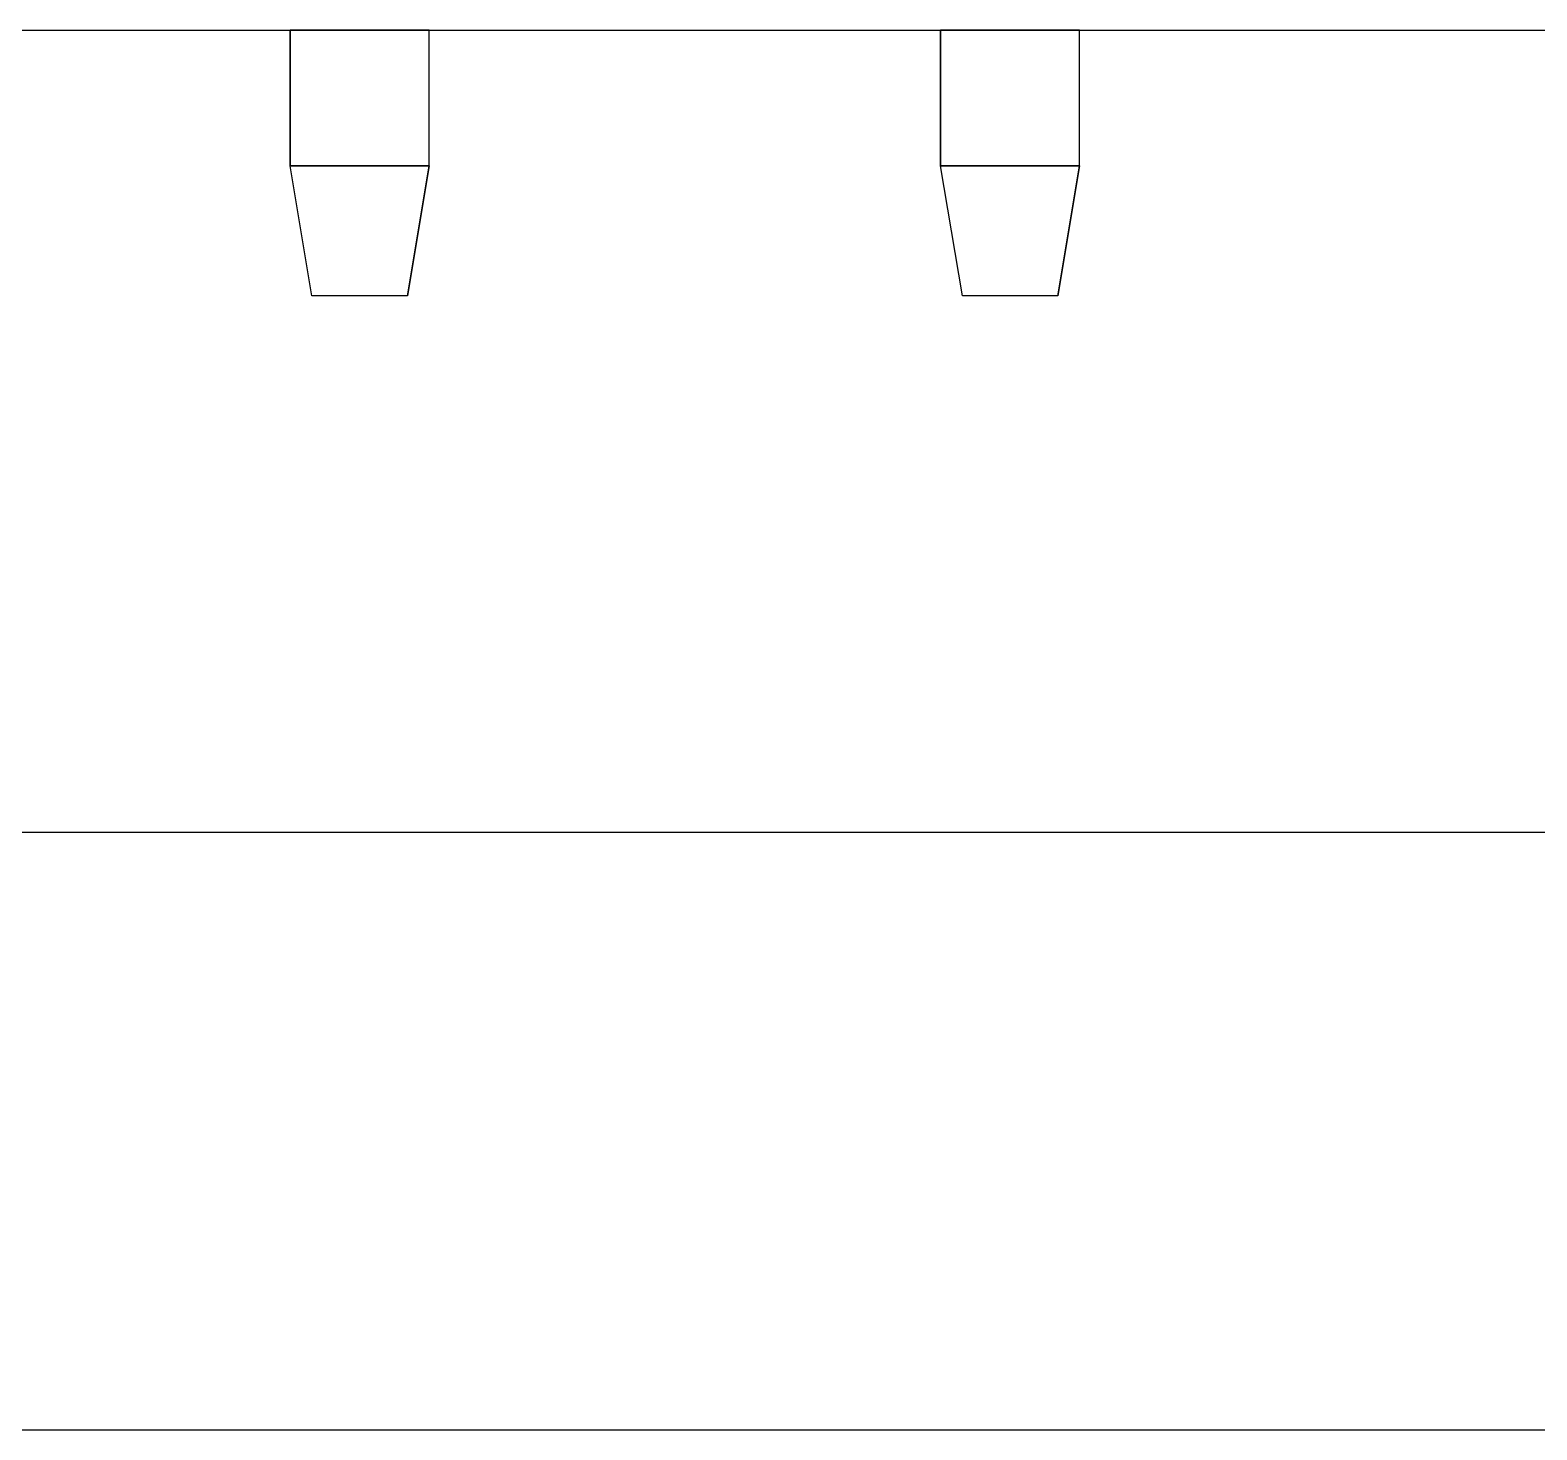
# Model space of a CAD drawing. Header units: millimetres. Extents: x -58 to 58, y -6 to 23.
# Drawn here: x 30.14 to 38.97, y -3.5 to 4.7 of the extents above; entities that cross this region are included whole.
import ezdxf

# ---------------------------------------------------------------- set-up
doc = ezdxf.new("R2010")
doc.units = ezdxf.units.MM
doc.header["$MEASUREMENT"] = 0
doc.layers.add('CL57_ASM', color=7, linetype='CONTINUOUS')

msp = doc.modelspace()

# ---------------------------------------------------------------- linework, layer by layer
at = {"layer": 'CL57_ASM'}
for p, q in [((-47.5, 4.7, -2), (47.5, 4.7, -2)), ((-47.5, 4.7, -64.7), (47.5, 4.7, -64.7)), ((-47.5, 4.7, -64.7), (47.5, 4.7, -64.7)), ((-47.5, 4.7, -2), (47.5, 4.7, -2)), ((-47.5, 4.7, -2), (47.5, 4.7, -2)), ((-47.5, 4.7, -64.7), (47.5, 4.7, -64.7)), ((-47.5, 4.7, -64.7), (47.5, 4.7, -64.7)), ((-47.5, 4.7, -2), (47.5, 4.7, -2)), ((-47.5, 4.7, -2), (47.5, 4.7, -2)), ((-47.5, 4.7, -64.7), (47.5, 4.7, -64.7)), ((-47.5, 4.7, -64.7), (47.5, 4.7, -64.7)), ((-47.5, 4.7, -2), (47.5, 4.7, -2)), ((31.6681, 4.7, -8.5344), (31.6681, 4.7, -7.7216)), ((32.4809, 4.7, -8.5344), (31.6681, 4.7, -8.5344)), ((31.6681, 4.7, -7.7216), (32.4809, 4.7, -7.7216)), ((31.6681, 4.7, -8.5344), (31.6681, 4.7, -7.7216)), ((31.6681, 3.906, -7.7216), (31.6681, 4.7, -7.7216)), ((31.6681, 4.7, -8.5344), (31.6681, 3.906, -8.5344)), ((31.6681, 3.906, -7.7216), (31.6681, 4.7, -7.7216)), ((31.6681, 4.7, -7.7216), (32.4809, 4.7, -7.7216)), ((32.4809, 4.7, -8.5344), (31.6681, 4.7, -8.5344)), ((31.6681, 4.7, -8.5344), (31.6681, 3.906, -8.5344)), ((31.6681, 4.7, -8.5344), (31.6681, 4.7, -7.7216)), ((32.4809, 4.7, -8.5344), (31.6681, 4.7, -8.5344)), ((31.6681, 4.7, -7.7216), (32.4809, 4.7, -7.7216)), ((31.6681, 4.7, -8.5344), (31.6681, 4.7, -7.7216)), ((31.6681, 3.906, -7.7216), (31.6681, 4.7, -7.7216)), ((31.6681, 4.7, -8.5344), (31.6681, 3.906, -8.5344)), ((31.6681, 3.906, -7.7216), (31.6681, 4.7, -7.7216)), ((31.6681, 4.7, -7.7216), (32.4809, 4.7, -7.7216)), ((32.4809, 4.7, -8.5344), (31.6681, 4.7, -8.5344)), ((31.6681, 4.7, -8.5344), (31.6681, 3.906, -8.5344)), ((31.6681, 4.7, -8.5344), (31.6681, 4.7, -7.7216)), ((32.4809, 4.7, -8.5344), (31.6681, 4.7, -8.5344)), ((31.6681, 4.7, -7.7216), (32.4809, 4.7, -7.7216)), ((31.6681, 4.7, -8.5344), (31.6681, 4.7, -7.7216)), ((31.6681, 3.906, -7.7216), (31.6681, 4.7, -7.7216)), ((31.6681, 4.7, -8.5344), (31.6681, 3.906, -8.5344)), ((31.6681, 3.906, -7.7216), (31.6681, 4.7, -7.7216)), ((31.6681, 4.7, -7.7216), (32.4809, 4.7, -7.7216)), ((32.4809, 4.7, -8.5344), (31.6681, 4.7, -8.5344)), ((31.6681, 4.7, -8.5344), (31.6681, 3.906, -8.5344)), ((32.4809, 4.7, -7.7216), (32.4809, 4.7, -8.5344)), ((32.4809, 3.906, -7.7216), (32.4809, 4.7, -7.7216)), ((32.4809, 3.906, -7.7216), (32.4809, 4.7, -7.7216)), ((32.4809, 3.906, -8.5344), (32.4809, 4.7, -8.5344)), ((32.4809, 4.7, -7.7216), (32.4809, 4.7, -8.5344)), ((32.4809, 3.906, -8.5344), (32.4809, 4.7, -8.5344)), ((32.4809, 4.7, -7.7216), (32.4809, 4.7, -8.5344)), ((32.4809, 3.906, -7.7216), (32.4809, 4.7, -7.7216)), ((32.4809, 3.906, -7.7216), (32.4809, 4.7, -7.7216)), ((32.4809, 3.906, -8.5344), (32.4809, 4.7, -8.5344)), ((32.4809, 4.7, -7.7216), (32.4809, 4.7, -8.5344)), ((32.4809, 3.906, -8.5344), (32.4809, 4.7, -8.5344)), ((32.4809, 4.7, -7.7216), (32.4809, 4.7, -8.5344)), ((32.4809, 3.906, -7.7216), (32.4809, 4.7, -7.7216)), ((32.4809, 3.906, -7.7216), (32.4809, 4.7, -7.7216)), ((32.4809, 3.906, -8.5344), (32.4809, 4.7, -8.5344)), ((32.4809, 4.7, -7.7216), (32.4809, 4.7, -8.5344)), ((32.4809, 3.906, -8.5344), (32.4809, 4.7, -8.5344)), ((35.4781, 4.7, -8.5344), (35.4781, 4.7, -7.7216)), ((36.2909, 4.7, -8.5344), (35.4781, 4.7, -8.5344)), ((35.4781, 4.7, -7.7216), (36.2909, 4.7, -7.7216)), ((35.4781, 4.7, -8.5344), (35.4781, 4.7, -7.7216)), ((35.4781, 3.906, -7.7216), (35.4781, 4.7, -7.7216)), ((35.4781, 4.7, -8.5344), (35.4781, 3.906, -8.5344)), ((35.4781, 3.906, -7.7216), (35.4781, 4.7, -7.7216)), ((35.4781, 4.7, -7.7216), (36.2909, 4.7, -7.7216)), ((36.2909, 4.7, -8.5344), (35.4781, 4.7, -8.5344)), ((35.4781, 4.7, -8.5344), (35.4781, 3.906, -8.5344)), ((35.4781, 4.7, -8.5344), (35.4781, 4.7, -7.7216)), ((36.2909, 4.7, -8.5344), (35.4781, 4.7, -8.5344)), ((35.4781, 4.7, -7.7216), (36.2909, 4.7, -7.7216)), ((35.4781, 4.7, -8.5344), (35.4781, 4.7, -7.7216)), ((35.4781, 3.906, -7.7216), (35.4781, 4.7, -7.7216)), ((35.4781, 4.7, -8.5344), (35.4781, 3.906, -8.5344)), ((35.4781, 3.906, -7.7216), (35.4781, 4.7, -7.7216)), ((35.4781, 4.7, -7.7216), (36.2909, 4.7, -7.7216)), ((36.2909, 4.7, -8.5344), (35.4781, 4.7, -8.5344)), ((35.4781, 4.7, -8.5344), (35.4781, 3.906, -8.5344)), ((35.4781, 4.7, -8.5344), (35.4781, 4.7, -7.7216)), ((36.2909, 4.7, -8.5344), (35.4781, 4.7, -8.5344)), ((35.4781, 4.7, -7.7216), (36.2909, 4.7, -7.7216)), ((35.4781, 4.7, -8.5344), (35.4781, 4.7, -7.7216)), ((35.4781, 3.906, -7.7216), (35.4781, 4.7, -7.7216)), ((35.4781, 4.7, -8.5344), (35.4781, 3.906, -8.5344)), ((35.4781, 3.906, -7.7216), (35.4781, 4.7, -7.7216)), ((35.4781, 4.7, -7.7216), (36.2909, 4.7, -7.7216)), ((36.2909, 4.7, -8.5344), (35.4781, 4.7, -8.5344)), ((35.4781, 4.7, -8.5344), (35.4781, 3.906, -8.5344)), ((36.2909, 4.7, -7.7216), (36.2909, 4.7, -8.5344)), ((36.2909, 3.906, -7.7216), (36.2909, 4.7, -7.7216)), ((36.2909, 3.906, -7.7216), (36.2909, 4.7, -7.7216)), ((36.2909, 3.906, -8.5344), (36.2909, 4.7, -8.5344)), ((36.2909, 4.7, -7.7216), (36.2909, 4.7, -8.5344)), ((36.2909, 3.906, -8.5344), (36.2909, 4.7, -8.5344)), ((36.2909, 4.7, -7.7216), (36.2909, 4.7, -8.5344)), ((36.2909, 3.906, -7.7216), (36.2909, 4.7, -7.7216)), ((36.2909, 3.906, -7.7216), (36.2909, 4.7, -7.7216)), ((36.2909, 3.906, -8.5344), (36.2909, 4.7, -8.5344)), ((36.2909, 4.7, -7.7216), (36.2909, 4.7, -8.5344)), ((36.2909, 3.906, -8.5344), (36.2909, 4.7, -8.5344)), ((36.2909, 4.7, -7.7216), (36.2909, 4.7, -8.5344)), ((36.2909, 3.906, -7.7216), (36.2909, 4.7, -7.7216)), ((36.2909, 3.906, -7.7216), (36.2909, 4.7, -7.7216)), ((36.2909, 3.906, -8.5344), (36.2909, 4.7, -8.5344)), ((36.2909, 4.7, -7.7216), (36.2909, 4.7, -8.5344)), ((36.2909, 3.906, -8.5344), (36.2909, 4.7, -8.5344)), ((31.6681, 3.906, -8.5344), (31.6681, 3.906, -7.7216)), ((31.6681, 3.906, -7.7216), (32.4809, 3.906, -7.7216)), ((32.4809, 3.906, -8.5344), (31.6681, 3.906, -8.5344)), ((32.4809, 3.906, -8.5344), (31.6681, 3.906, -8.5344)), ((31.7951, 3.144, -8.4074), (31.6681, 3.906, -8.5344)), ((31.7951, 3.144, -8.4074), (31.6681, 3.906, -8.5344)), ((31.6681, 3.906, -8.5344), (31.6681, 3.906, -7.7216)), ((31.7951, 3.144, -7.8486), (31.6681, 3.906, -7.7216)), ((31.7951, 3.144, -7.8486), (31.6681, 3.906, -7.7216)), ((31.6681, 3.906, -7.7216), (32.4809, 3.906, -7.7216)), ((31.6681, 3.906, -8.5344), (31.6681, 3.906, -7.7216)), ((31.6681, 3.906, -7.7216), (32.4809, 3.906, -7.7216)), ((32.4809, 3.906, -8.5344), (31.6681, 3.906, -8.5344)), ((32.4809, 3.906, -8.5344), (31.6681, 3.906, -8.5344)), ((31.7951, 3.144, -8.4074), (31.6681, 3.906, -8.5344)), ((31.7951, 3.144, -8.4074), (31.6681, 3.906, -8.5344)), ((31.6681, 3.906, -8.5344), (31.6681, 3.906, -7.7216)), ((31.7951, 3.144, -7.8486), (31.6681, 3.906, -7.7216)), ((31.7951, 3.144, -7.8486), (31.6681, 3.906, -7.7216)), ((31.6681, 3.906, -7.7216), (32.4809, 3.906, -7.7216)), ((31.6681, 3.906, -8.5344), (31.6681, 3.906, -7.7216)), ((31.6681, 3.906, -7.7216), (32.4809, 3.906, -7.7216)), ((32.4809, 3.906, -8.5344), (31.6681, 3.906, -8.5344)), ((32.4809, 3.906, -8.5344), (31.6681, 3.906, -8.5344)), ((31.7951, 3.144, -8.4074), (31.6681, 3.906, -8.5344)), ((31.7951, 3.144, -8.4074), (31.6681, 3.906, -8.5344)), ((31.6681, 3.906, -8.5344), (31.6681, 3.906, -7.7216)), ((31.7951, 3.144, -7.8486), (31.6681, 3.906, -7.7216)), ((31.7951, 3.144, -7.8486), (31.6681, 3.906, -7.7216)), ((31.6681, 3.906, -7.7216), (32.4809, 3.906, -7.7216)), ((32.4809, 3.906, -8.5344), (32.3539, 3.144, -8.4074)), ((32.3539, 3.144, -7.8486), (32.4809, 3.906, -7.7216)), ((32.3539, 3.144, -7.8486), (32.4809, 3.906, -7.7216)), ((32.4809, 3.906, -8.5344), (32.3539, 3.144, -8.4074)), ((32.4809, 3.906, -8.5344), (32.3539, 3.144, -8.4074)), ((32.3539, 3.144, -7.8486), (32.4809, 3.906, -7.7216)), ((32.3539, 3.144, -7.8486), (32.4809, 3.906, -7.7216)), ((32.4809, 3.906, -8.5344), (32.3539, 3.144, -8.4074)), ((32.4809, 3.906, -8.5344), (32.3539, 3.144, -8.4074)), ((32.3539, 3.144, -7.8486), (32.4809, 3.906, -7.7216)), ((32.3539, 3.144, -7.8486), (32.4809, 3.906, -7.7216)), ((32.4809, 3.906, -8.5344), (32.3539, 3.144, -8.4074)), ((32.4809, 3.906, -7.7216), (32.4809, 3.906, -8.5344)), ((32.4809, 3.906, -7.7216), (32.4809, 3.906, -8.5344)), ((32.4809, 3.906, -7.7216), (32.4809, 3.906, -8.5344)), ((32.4809, 3.906, -7.7216), (32.4809, 3.906, -8.5344)), ((32.4809, 3.906, -7.7216), (32.4809, 3.906, -8.5344)), ((32.4809, 3.906, -7.7216), (32.4809, 3.906, -8.5344)), ((35.4781, 3.906, -8.5344), (35.4781, 3.906, -7.7216)), ((35.4781, 3.906, -7.7216), (36.2909, 3.906, -7.7216)), ((36.2909, 3.906, -8.5344), (35.4781, 3.906, -8.5344)), ((36.2909, 3.906, -8.5344), (35.4781, 3.906, -8.5344)), ((35.6051, 3.144, -8.4074), (35.4781, 3.906, -8.5344)), ((35.6051, 3.144, -8.4074), (35.4781, 3.906, -8.5344)), ((35.4781, 3.906, -8.5344), (35.4781, 3.906, -7.7216)), ((35.6051, 3.144, -7.8486), (35.4781, 3.906, -7.7216)), ((35.6051, 3.144, -7.8486), (35.4781, 3.906, -7.7216)), ((35.4781, 3.906, -7.7216), (36.2909, 3.906, -7.7216)), ((35.4781, 3.906, -8.5344), (35.4781, 3.906, -7.7216)), ((35.4781, 3.906, -7.7216), (36.2909, 3.906, -7.7216)), ((36.2909, 3.906, -8.5344), (35.4781, 3.906, -8.5344)), ((36.2909, 3.906, -8.5344), (35.4781, 3.906, -8.5344)), ((35.6051, 3.144, -8.4074), (35.4781, 3.906, -8.5344)), ((35.6051, 3.144, -8.4074), (35.4781, 3.906, -8.5344)), ((35.4781, 3.906, -8.5344), (35.4781, 3.906, -7.7216)), ((35.6051, 3.144, -7.8486), (35.4781, 3.906, -7.7216)), ((35.6051, 3.144, -7.8486), (35.4781, 3.906, -7.7216)), ((35.4781, 3.906, -7.7216), (36.2909, 3.906, -7.7216)), ((35.4781, 3.906, -8.5344), (35.4781, 3.906, -7.7216)), ((35.4781, 3.906, -7.7216), (36.2909, 3.906, -7.7216)), ((36.2909, 3.906, -8.5344), (35.4781, 3.906, -8.5344)), ((36.2909, 3.906, -8.5344), (35.4781, 3.906, -8.5344)), ((35.6051, 3.144, -8.4074), (35.4781, 3.906, -8.5344)), ((35.6051, 3.144, -8.4074), (35.4781, 3.906, -8.5344)), ((35.4781, 3.906, -8.5344), (35.4781, 3.906, -7.7216)), ((35.6051, 3.144, -7.8486), (35.4781, 3.906, -7.7216)), ((35.6051, 3.144, -7.8486), (35.4781, 3.906, -7.7216)), ((35.4781, 3.906, -7.7216), (36.2909, 3.906, -7.7216)), ((36.2909, 3.906, -8.5344), (36.1639, 3.144, -8.4074)), ((36.1639, 3.144, -7.8486), (36.2909, 3.906, -7.7216)), ((36.1639, 3.144, -7.8486), (36.2909, 3.906, -7.7216)), ((36.2909, 3.906, -8.5344), (36.1639, 3.144, -8.4074)), ((36.2909, 3.906, -8.5344), (36.1639, 3.144, -8.4074)), ((36.1639, 3.144, -7.8486), (36.2909, 3.906, -7.7216)), ((36.1639, 3.144, -7.8486), (36.2909, 3.906, -7.7216)), ((36.2909, 3.906, -8.5344), (36.1639, 3.144, -8.4074)), ((36.2909, 3.906, -8.5344), (36.1639, 3.144, -8.4074)), ((36.1639, 3.144, -7.8486), (36.2909, 3.906, -7.7216)), ((36.1639, 3.144, -7.8486), (36.2909, 3.906, -7.7216)), ((36.2909, 3.906, -8.5344), (36.1639, 3.144, -8.4074)), ((36.2909, 3.906, -7.7216), (36.2909, 3.906, -8.5344)), ((36.2909, 3.906, -7.7216), (36.2909, 3.906, -8.5344)), ((36.2909, 3.906, -7.7216), (36.2909, 3.906, -8.5344)), ((36.2909, 3.906, -7.7216), (36.2909, 3.906, -8.5344)), ((36.2909, 3.906, -7.7216), (36.2909, 3.906, -8.5344)), ((36.2909, 3.906, -7.7216), (36.2909, 3.906, -8.5344)), ((32.3539, 3.144, -8.4074), (31.7951, 3.144, -8.4074)), ((31.7951, 3.144, -8.4074), (31.7951, 3.144, -7.8486)), ((31.7951, 3.144, -8.4074), (31.7951, 3.144, -7.8486)), ((32.3539, 3.144, -7.8486), (31.7951, 3.144, -7.8486)), ((32.3539, 3.144, -8.4074), (31.7951, 3.144, -8.4074)), ((32.3539, 3.144, -7.8486), (31.7951, 3.144, -7.8486)), ((32.3539, 3.144, -8.4074), (31.7951, 3.144, -8.4074)), ((31.7951, 3.144, -8.4074), (31.7951, 3.144, -7.8486)), ((31.7951, 3.144, -8.4074), (31.7951, 3.144, -7.8486)), ((32.3539, 3.144, -7.8486), (31.7951, 3.144, -7.8486)), ((32.3539, 3.144, -8.4074), (31.7951, 3.144, -8.4074)), ((32.3539, 3.144, -7.8486), (31.7951, 3.144, -7.8486)), ((32.3539, 3.144, -8.4074), (31.7951, 3.144, -8.4074)), ((31.7951, 3.144, -8.4074), (31.7951, 3.144, -7.8486)), ((31.7951, 3.144, -8.4074), (31.7951, 3.144, -7.8486)), ((32.3539, 3.144, -7.8486), (31.7951, 3.144, -7.8486)), ((32.3539, 3.144, -8.4074), (31.7951, 3.144, -8.4074)), ((32.3539, 3.144, -7.8486), (31.7951, 3.144, -7.8486)), ((32.3539, 3.144, -8.4074), (32.3539, 3.144, -7.8486)), ((32.3539, 3.144, -8.4074), (32.3539, 3.144, -7.8486)), ((32.3539, 3.144, -8.4074), (32.3539, 3.144, -7.8486)), ((32.3539, 3.144, -8.4074), (32.3539, 3.144, -7.8486)), ((32.3539, 3.144, -8.4074), (32.3539, 3.144, -7.8486)), ((32.3539, 3.144, -8.4074), (32.3539, 3.144, -7.8486)), ((36.1639, 3.144, -8.4074), (35.6051, 3.144, -8.4074)), ((35.6051, 3.144, -8.4074), (35.6051, 3.144, -7.8486)), ((35.6051, 3.144, -8.4074), (35.6051, 3.144, -7.8486)), ((36.1639, 3.144, -7.8486), (35.6051, 3.144, -7.8486)), ((36.1639, 3.144, -8.4074), (35.6051, 3.144, -8.4074)), ((36.1639, 3.144, -7.8486), (35.6051, 3.144, -7.8486)), ((36.1639, 3.144, -8.4074), (35.6051, 3.144, -8.4074)), ((35.6051, 3.144, -8.4074), (35.6051, 3.144, -7.8486)), ((35.6051, 3.144, -8.4074), (35.6051, 3.144, -7.8486)), ((36.1639, 3.144, -7.8486), (35.6051, 3.144, -7.8486)), ((36.1639, 3.144, -8.4074), (35.6051, 3.144, -8.4074)), ((36.1639, 3.144, -7.8486), (35.6051, 3.144, -7.8486)), ((36.1639, 3.144, -8.4074), (35.6051, 3.144, -8.4074)), ((35.6051, 3.144, -8.4074), (35.6051, 3.144, -7.8486)), ((35.6051, 3.144, -8.4074), (35.6051, 3.144, -7.8486)), ((36.1639, 3.144, -7.8486), (35.6051, 3.144, -7.8486)), ((36.1639, 3.144, -8.4074), (35.6051, 3.144, -8.4074)), ((36.1639, 3.144, -7.8486), (35.6051, 3.144, -7.8486)), ((36.1639, 3.144, -8.4074), (36.1639, 3.144, -7.8486)), ((36.1639, 3.144, -8.4074), (36.1639, 3.144, -7.8486)), ((36.1639, 3.144, -8.4074), (36.1639, 3.144, -7.8486)), ((36.1639, 3.144, -8.4074), (36.1639, 3.144, -7.8486)), ((36.1639, 3.144, -8.4074), (36.1639, 3.144, -7.8486)), ((36.1639, 3.144, -8.4074), (36.1639, 3.144, -7.8486)), ((58, 0, -65.7), (-58, 0, -65.7)), ((58, 0, -65.7), (-58, 0, -65.7)), ((58, 0, -65.7), (-58, 0, -65.7)), ((58, 0, -65.7), (-58, 0, -65.7)), ((58, 0, -65.7), (-58, 0, -65.7)), ((58, 0, -65.7), (-58, 0, -65.7)), ((48.5, 0, -1), (-48.5, 0, -1)), ((48.5, 0, -1), (-48.5, 0, -1)), ((48.5, 0, -1), (-48.5, 0, -1)), ((48.5, 0, -1), (-48.5, 0, -1)), ((48.5, 0, -1), (-48.5, 0, -1)), ((48.5, 0, -1), (-48.5, 0, -1)), ((-58, -3.5, -69.2), (58, -3.5, -69.2)), ((-58, -3.5, -69.2), (58, -3.5, -69.2)), ((-58, -3.5, -69.2), (58, -3.5, -69.2)), ((-58, -3.5, -69.2), (58, -3.5, -69.2)), ((-58, -3.5, -69.2), (58, -3.5, -69.2)), ((-58, -3.5, -69.2), (58, -3.5, -69.2)), ((-56, -3.5), (56, -3.5)), ((-56, -3.5), (56, -3.5)), ((-56, -3.5), (56, -3.5)), ((-56, -3.5), (56, -3.5)), ((-56, -3.5), (56, -3.5)), ((-56, -3.5), (56, -3.5))]:
    msp.add_line(p, q, dxfattribs=at)

doc.saveas('drawing.dxf')
